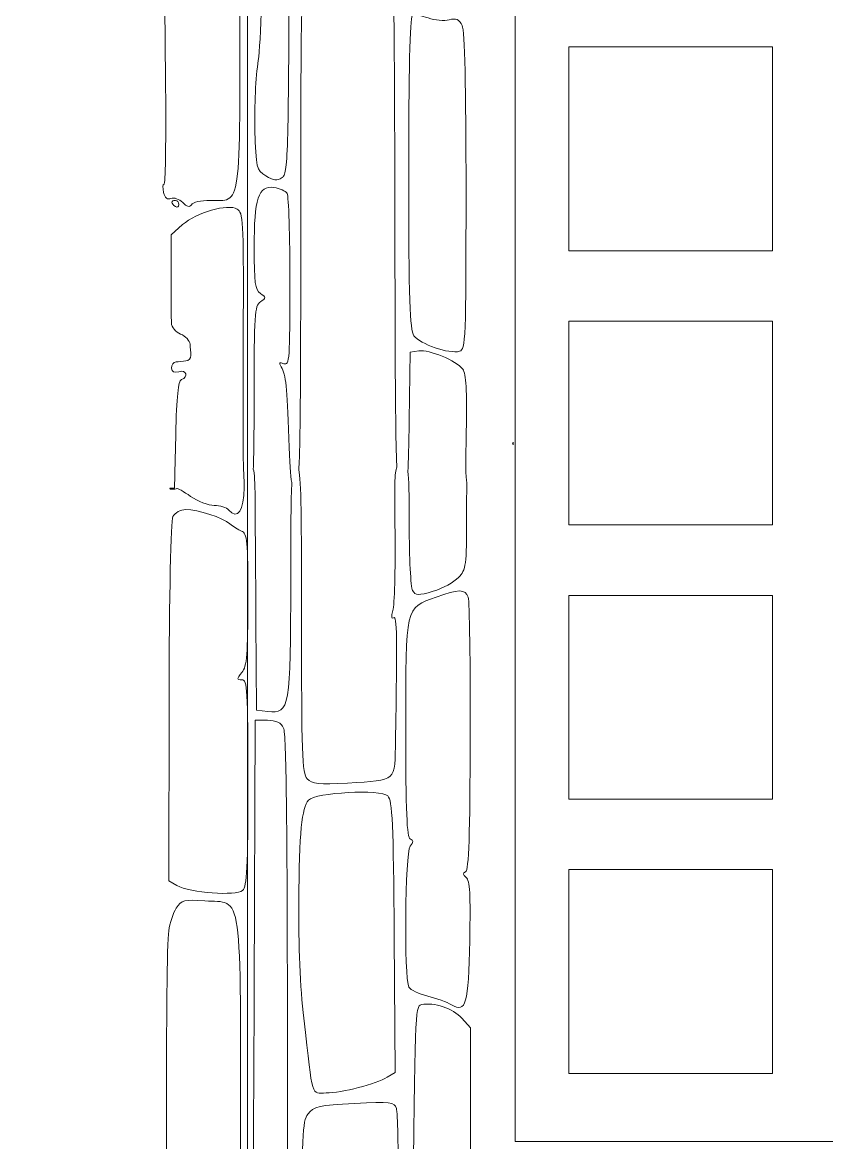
# Model space of a CAD drawing. Header units: centimetres. Extents: x -18.3 to 18.3, y -25.5 to 25.5.
# Drawn here: x -1.978 to 0.927, y 16.026 to 20.071 of the extents above; entities that cross this region are included whole.
import ezdxf

# ---------------------------------------------------------------- set-up
doc = ezdxf.new("R2010")
doc.units = ezdxf.units.CM
doc.header["$MEASUREMENT"] = 0
doc.layers.add('layer 1', color=7, linetype='Continuous')

msp = doc.modelspace()

# ---------------------------------------------------------------- linework, layer by layer
at = {"layer": 'layer 1', "color": 1, "lineweight": 9}
for points, knots in [([(-1.97826, 25.20175), (-1.97826, 25.20175), (-1.97826, 24.80188), (-1.97826, 24.80188), (-1.97826, 24.80188), (-1.97826, 24.80188), (-1.57164, 24.80188), (-1.57164, 24.80188), (-1.57164, 24.80188), (-1.57164, 24.80188), (-1.57164, 24.80524), (-1.57164, 24.80524), (-1.57164, 24.80524), (-1.57164, 24.80524), (-0.60547, 24.80524), (-0.60547, 24.80524), (-0.60547, 24.80524), (-0.60547, 24.80524), (-0.60547, 24.40535), (-0.60547, 24.40535), (-0.60547, 24.40535), (-0.60547, 24.40535), (-1.57164, 24.40535), (-1.57164, 24.40535), (-1.57164, 24.40535), (-1.57164, 24.40535), (-1.57164, 21.7928), (-1.57164, 21.7928), (-1.57164, 21.7928), (-1.57164, 21.7928), (-1.16516, 21.7928), (-1.16516, 21.7928), (-1.16516, 21.7928), (-1.16516, 21.7928), (-1.16516, 15.45714), (-1.16516, 15.45714), (-1.16516, 15.45714), (-1.16516, 15.45714), (-1.57164, 15.45714), (-1.57164, 15.45714), (-1.57164, 15.45714), (-1.57164, 15.45714), (-1.57164, 12.84796), (-1.57164, 12.84796), (-1.57164, 12.84796), (-1.57164, 12.84796), (-0.60547, 12.84796), (-0.60547, 12.84796), (-0.60547, 12.84796), (-0.60547, 12.84796), (-0.60547, 12.44795), (-0.60547, 12.44795), (-0.60547, 12.44795), (-0.60547, 12.44795), (-1.57164, 12.44795), (-1.57164, 12.44795), (-1.57164, 12.44795), (-1.57164, 12.44795), (-1.57164, 12.44731), (-1.57164, 12.44731), (-1.57164, 12.44731), (-1.57164, 12.44731), (-1.97826, 12.44731), (-1.97826, 12.44731), (-1.97826, 12.44731), (-1.97826, 12.44731), (-1.97826, 12.04734), (-1.97826, 12.04734), (-1.97826, 12.04734), (-1.97826, 12.04734), (2.50958, 12.04734), (2.50958, 12.04734), (2.50958, 12.04734), (2.50958, 12.04734), (2.50958, 14.94119), (2.50958, 14.94119), (2.50958, 14.94119), (2.50958, 14.94119), (2.07228, 14.94119), (2.07228, 14.94119), (2.07228, 14.94119), (2.07228, 14.94119), (2.07228, 15.34116), (2.07228, 15.34116), (2.07228, 15.34116), (2.07228, 15.34116), (3.17612, 15.34116), (3.17612, 15.34116), (3.17612, 15.34116), (3.17612, 15.34116), (3.17612, 15.34322), (3.17612, 15.34322), (3.17612, 15.34322), (3.17612, 15.34322), (6.14884, 15.34322), (6.14884, 15.34322), (6.14884, 15.34322), (6.14884, 15.34322), (6.14884, 21.92831), (6.14884, 21.92831), (6.14884, 21.92831), (6.14884, 21.92831), (3.85012, 21.92831), (3.85012, 21.92831), (3.85012, 21.92831), (3.85012, 21.92831), (3.85012, 21.92592), (3.85012, 21.92592), (3.85012, 21.92592), (3.85012, 21.92592), (2.06087, 21.92592), (2.06087, 21.92592), (2.06087, 21.92592), (2.06087, 21.92592), (2.06087, 22.3259), (2.06087, 22.3259), (2.06087, 22.3259), (2.06087, 22.3259), (2.50958, 22.3259), (2.50958, 22.3259), (2.50958, 22.3259), (2.50958, 22.3259), (2.50958, 25.20175), (2.50958, 25.20175), (2.50958, 25.20175), (2.50958, 25.20175), (-1.97826, 25.20175), (-1.97826, 25.20175)], [0, 0, 0, 0, 0.030303, 0.030303, 0.030303, 0.030303, 0.0606061, 0.0606061, 0.0606061, 0.0606061, 0.0909091, 0.0909091, 0.0909091, 0.0909091, 0.1212121, 0.1212121, 0.1212121, 0.1212121, 0.1515152, 0.1515152, 0.1515152, 0.1515152, 0.1818182, 0.1818182, 0.1818182, 0.1818182, 0.2121212, 0.2121212, 0.2121212, 0.2121212, 0.2424242, 0.2424242, 0.2424242, 0.2424242, 0.2727273, 0.2727273, 0.2727273, 0.2727273, 0.3030303, 0.3030303, 0.3030303, 0.3030303, 0.3333333, 0.3333333, 0.3333333, 0.3333333, 0.3636364, 0.3636364, 0.3636364, 0.3636364, 0.3939394, 0.3939394, 0.3939394, 0.3939394, 0.4242424, 0.4242424, 0.4242424, 0.4242424, 0.4545455, 0.4545455, 0.4545455, 0.4545455, 0.4848485, 0.4848485, 0.4848485, 0.4848485, 0.5151515, 0.5151515, 0.5151515, 0.5151515, 0.5454545, 0.5454545, 0.5454545, 0.5454545, 0.5757576, 0.5757576, 0.5757576, 0.5757576, 0.6060606, 0.6060606, 0.6060606, 0.6060606, 0.6363636, 0.6363636, 0.6363636, 0.6363636, 0.6666667, 0.6666667, 0.6666667, 0.6666667, 0.6969697, 0.6969697, 0.6969697, 0.6969697, 0.7272727, 0.7272727, 0.7272727, 0.7272727, 0.7575758, 0.7575758, 0.7575758, 0.7575758, 0.7878788, 0.7878788, 0.7878788, 0.7878788, 0.8181818, 0.8181818, 0.8181818, 0.8181818, 0.8484848, 0.8484848, 0.8484848, 0.8484848, 0.8787879, 0.8787879, 0.8787879, 0.8787879, 0.9090909, 0.9090909, 0.9090909, 0.9090909, 0.9393939, 0.9393939, 0.9393939, 0.9393939, 1, 1, 1, 1]), ([(0.7316, 19.98272), (0.7316, 19.98272), (0.7316, 19.24687), (0.7316, 19.24687), (0.7316, 19.24687), (0.7316, 19.24687), (-0.00425, 19.24687), (-0.00425, 19.24687), (-0.00425, 19.24687), (-0.00425, 19.24687), (-0.00425, 19.98272), (-0.00425, 19.98272), (-0.00425, 19.98272), (-0.00425, 19.98272), (0.7316, 19.98272), (0.7316, 19.98272)], [0, 0, 0, 0, 0.2, 0.2, 0.2, 0.2, 0.4, 0.4, 0.4, 0.4, 0.6, 0.6, 0.6, 0.6, 1, 1, 1, 1]), ([(0.7316, 18.99236), (0.7316, 18.99236), (0.7316, 18.2565), (0.7316, 18.2565), (0.7316, 18.2565), (0.7316, 18.2565), (-0.00425, 18.2565), (-0.00425, 18.2565), (-0.00425, 18.2565), (-0.00425, 18.2565), (-0.00425, 18.99236), (-0.00425, 18.99236), (-0.00425, 18.99236), (-0.00425, 18.99236), (0.7316, 18.99236), (0.7316, 18.99236)], [0, 0, 0, 0, 0.2, 0.2, 0.2, 0.2, 0.4, 0.4, 0.4, 0.4, 0.6, 0.6, 0.6, 0.6, 1, 1, 1, 1]), ([(0.7316, 18.00211), (0.7316, 18.00211), (0.7316, 17.26625), (0.7316, 17.26625), (0.7316, 17.26625), (0.7316, 17.26625), (-0.00425, 17.26625), (-0.00425, 17.26625), (-0.00425, 17.26625), (-0.00425, 17.26625), (-0.00425, 18.00211), (-0.00425, 18.00211), (-0.00425, 18.00211), (-0.00425, 18.00211), (0.7316, 18.00211), (0.7316, 18.00211)], [0, 0, 0, 0, 0.2, 0.2, 0.2, 0.2, 0.4, 0.4, 0.4, 0.4, 0.6, 0.6, 0.6, 0.6, 1, 1, 1, 1]), ([(0.7316, 17.01175), (0.7316, 17.01175), (0.7316, 16.27598), (0.7316, 16.27598), (0.7316, 16.27598), (0.7316, 16.27598), (-0.00425, 16.27598), (-0.00425, 16.27598), (-0.00425, 16.27598), (-0.00425, 16.27598), (-0.00425, 17.01175), (-0.00425, 17.01175), (-0.00425, 17.01175), (-0.00425, 17.01175), (0.7316, 17.01175), (0.7316, 17.01175)], [0, 0, 0, 0, 0.2, 0.2, 0.2, 0.2, 0.4, 0.4, 0.4, 0.4, 0.6, 0.6, 0.6, 0.6, 1, 1, 1, 1])]:
    msp.add_open_spline(points, degree=3, knots=knots, dxfattribs=at)
at = {"layer": 'layer 1', "color": 2, "lineweight": 9}
for points, knots in [([(-1.17796, 21.53342), (-1.17774, 21.29701), (-1.18305, 20.98577), (-1.19088, 20.98274), (-1.19088, 20.98274), (-1.19683, 20.98047), (-1.21268, 20.96908), (-1.22624, 20.95736), (-1.22624, 20.95736), (-1.2499, 20.93686), (-1.24979, 20.93597), (-1.22157, 20.92698), (-1.22157, 20.92698), (-1.22157, 20.92698), (-1.19238, 20.91765), (-1.19238, 20.91765), (-1.19238, 20.91765), (-1.19238, 20.91765), (-1.19238, 20.19743), (-1.19238, 20.19743), (-1.19238, 20.19743), (-1.19238, 19.37867), (-1.18544, 19.42858), (-1.29958, 19.42858), (-1.29958, 19.42858), (-1.33244, 19.42858), (-1.36316, 19.42152), (-1.36793, 19.41294), (-1.36793, 19.41294), (-1.37356, 19.40264), (-1.38418, 19.40525), (-1.39917, 19.42067), (-1.39917, 19.42067), (-1.41175, 19.43347), (-1.43084, 19.44008), (-1.44158, 19.43541), (-1.44158, 19.43541), (-1.45427, 19.42988), (-1.4636, 19.43747), (-1.46816, 19.45699), (-1.46816, 19.45699), (-1.47196, 19.47348), (-1.4713, 19.48704), (-1.46663, 19.48704), (-1.46663, 19.48704), (-1.46196, 19.48704), (-1.45927, 19.62701), (-1.46055, 19.79798), (-1.46055, 19.79798), (-1.46196, 19.96905), (-1.46566, 20.28866), (-1.4688, 20.50833), (-1.4688, 20.50833), (-1.47358, 20.84421), (-1.47152, 20.91125), (-1.45569, 20.92914), (-1.45569, 20.92914), (-1.43367, 20.95389), (-1.43061, 20.95442), (-1.32855, 20.95172), (-1.32855, 20.95172), (-1.27234, 20.95019), (-1.25606, 20.95366), (-1.27018, 20.96442), (-1.27018, 20.96442), (-1.28081, 20.97255), (-1.31975, 20.97938), (-1.35662, 20.97949), (-1.35662, 20.97949), (-1.47272, 20.9798), (-1.46458, 20.95184), (-1.46458, 21.35376), (-1.46458, 21.35376), (-1.46458, 21.69127), (-1.46327, 21.7111), (-1.43953, 21.72543), (-1.43953, 21.72543), (-1.42575, 21.73379), (-1.39981, 21.74051), (-1.3819, 21.74051), (-1.3819, 21.74051), (-1.36413, 21.74051), (-1.34591, 21.74712), (-1.34144, 21.75515), (-1.34144, 21.75515), (-1.33699, 21.76317), (-1.32105, 21.76981), (-1.30597, 21.76981), (-1.30597, 21.76981), (-1.29089, 21.76981), (-1.2592, 21.77773), (-1.23579, 21.78728), (-1.23579, 21.78728), (-1.21224, 21.7968), (-1.18925, 21.8005), (-1.18469, 21.79531), (-1.18469, 21.79531), (-1.18013, 21.79008), (-1.17808, 21.67522), (-1.17796, 21.53342)], [0, 0, 0, 0, 0.0384615, 0.0384615, 0.0384615, 0.0384615, 0.0769231, 0.0769231, 0.0769231, 0.0769231, 0.1153846, 0.1153846, 0.1153846, 0.1153846, 0.1538462, 0.1538462, 0.1538462, 0.1538462, 0.1923077, 0.1923077, 0.1923077, 0.1923077, 0.2307692, 0.2307692, 0.2307692, 0.2307692, 0.2692308, 0.2692308, 0.2692308, 0.2692308, 0.3076923, 0.3076923, 0.3076923, 0.3076923, 0.3461538, 0.3461538, 0.3461538, 0.3461538, 0.3846154, 0.3846154, 0.3846154, 0.3846154, 0.4230769, 0.4230769, 0.4230769, 0.4230769, 0.4615385, 0.4615385, 0.4615385, 0.4615385, 0.5, 0.5, 0.5, 0.5, 0.5384615, 0.5384615, 0.5384615, 0.5384615, 0.5769231, 0.5769231, 0.5769231, 0.5769231, 0.6153846, 0.6153846, 0.6153846, 0.6153846, 0.6538462, 0.6538462, 0.6538462, 0.6538462, 0.6923077, 0.6923077, 0.6923077, 0.6923077, 0.7307692, 0.7307692, 0.7307692, 0.7307692, 0.7692308, 0.7692308, 0.7692308, 0.7692308, 0.8076923, 0.8076923, 0.8076923, 0.8076923, 0.8461538, 0.8461538, 0.8461538, 0.8461538, 0.8846154, 0.8846154, 0.8846154, 0.8846154, 0.9230769, 0.9230769, 0.9230769, 0.9230769, 1, 1, 1, 1]), ([(3.89689, 21.21934), (3.89689, 21.21934), (3.89689, 16.02961), (3.89689, 16.02961), (3.89689, 16.02961), (3.89689, 16.02961), (-0.19866, 16.02961), (-0.19866, 16.02961), (-0.19866, 16.02961), (-0.19866, 16.02961), (-0.19866, 21.21934), (-0.19866, 21.21934), (-0.19866, 21.21934), (-0.19866, 21.21934), (3.89689, 21.21934), (3.89689, 21.21934)], [0, 0, 0, 0, 0.2, 0.2, 0.2, 0.2, 0.4, 0.4, 0.4, 0.4, 0.6, 0.6, 0.6, 0.6, 1, 1, 1, 1]), ([(-1.01067, 21.16923), (-1.01067, 21.16923), (-1.01403, 20.34809), (-1.01403, 20.34809), (-1.01403, 20.34809), (-1.01708, 19.58274), (-1.01892, 19.52578), (-1.04019, 19.51059), (-1.04019, 19.51059), (-1.05755, 19.49823), (-1.07143, 19.49973), (-1.09843, 19.51689), (-1.09843, 19.51689), (-1.13306, 19.5387), (-1.13414, 19.54359), (-1.13826, 19.68514), (-1.13826, 19.68514), (-1.14064, 19.76531), (-1.13523, 19.87705), (-1.1262, 19.93337), (-1.1262, 19.93337), (-1.10614, 20.05909), (-1.1069, 20.91656), (-1.1272, 20.99413), (-1.1272, 20.99413), (-1.14195, 21.05087), (-1.14237, 21.08603), (-1.12892, 21.14049), (-1.12892, 21.14049), (-1.11917, 21.18018), (-1.09149, 21.19212), (-1.04213, 21.17823), (-1.04213, 21.17823), (-1.04213, 21.17823), (-1.01067, 21.16923), (-1.01067, 21.16923)], [0, 0, 0, 0, 0.1, 0.1, 0.1, 0.1, 0.2, 0.2, 0.2, 0.2, 0.3, 0.3, 0.3, 0.3, 0.4, 0.4, 0.4, 0.4, 0.5, 0.5, 0.5, 0.5, 0.6, 0.6, 0.6, 0.6, 0.7, 0.7, 0.7, 0.7, 0.8, 0.8, 0.8, 0.8, 1, 1, 1, 1]), ([(-0.62533, 18.46502), (-0.63424, 18.44797), (-0.63402, 18.39481), (-0.63205, 18.22798), (-0.63205, 18.22798), (-0.63055, 18.09312), (-0.63391, 17.96695), (-0.63965, 17.94754), (-0.63965, 17.94754), (-0.64616, 17.92518), (-0.6453, 17.91562), (-0.63716, 17.92138), (-0.63716, 17.92138), (-0.6248, 17.92996), (-0.6236, 17.85619), (-0.63043, 17.48257), (-0.63043, 17.48257), (-0.63324, 17.32546), (-0.62174, 17.3361), (-0.80357, 17.3245), (-0.80357, 17.3245), (-0.9073, 17.31788), (-0.93235, 17.3205), (-0.94937, 17.33979), (-0.94937, 17.33979), (-0.96751, 17.36018), (-0.96998, 17.43028), (-0.96998, 17.91802), (-0.96998, 17.91802), (-0.96998, 18.28589), (-0.9714, 18.415), (-0.97964, 18.4558), (-0.97964, 18.4558), (-0.97401, 18.55364), (-0.9727, 18.78709), (-0.9727, 19.32507), (-0.9727, 19.32507), (-0.9727, 20.14924), (-0.97031, 20.26327), (-0.95273, 20.28321), (-0.95273, 20.28321), (-0.92507, 20.31437), (-0.83559, 20.33954), (-0.79121, 20.32857), (-0.79121, 20.32857), (-0.77102, 20.32349), (-0.73014, 20.32684), (-0.70029, 20.33584), (-0.70029, 20.33584), (-0.67046, 20.34496), (-0.64346, 20.3494), (-0.64018, 20.34581), (-0.64018, 20.34581), (-0.63694, 20.34215), (-0.63358, 19.90048), (-0.6326, 19.36434), (-0.6326, 19.36434), (-0.63163, 18.80239), (-0.63077, 18.56589), (-0.62533, 18.46502)], [0, 0, 0, 0, 0.0625, 0.0625, 0.0625, 0.0625, 0.125, 0.125, 0.125, 0.125, 0.1875, 0.1875, 0.1875, 0.1875, 0.25, 0.25, 0.25, 0.25, 0.3125, 0.3125, 0.3125, 0.3125, 0.375, 0.375, 0.375, 0.375, 0.4375, 0.4375, 0.4375, 0.4375, 0.5, 0.5, 0.5, 0.5, 0.5625, 0.5625, 0.5625, 0.5625, 0.625, 0.625, 0.625, 0.625, 0.6875, 0.6875, 0.6875, 0.6875, 0.75, 0.75, 0.75, 0.75, 0.8125, 0.8125, 0.8125, 0.8125, 0.875, 0.875, 0.875, 0.875, 1, 1, 1, 1]), ([(-0.3756, 19.46046), (-0.3756, 18.92531), (-0.37701, 18.89005), (-0.3987, 18.88365), (-0.3987, 18.88365), (-0.43558, 18.8728), (-0.5432, 18.90948), (-0.56361, 18.93984), (-0.56361, 18.93984), (-0.57889, 18.96283), (-0.58225, 19.06407), (-0.58259, 19.52642), (-0.58259, 19.52642), (-0.58281, 19.89085), (-0.57837, 20.0885), (-0.56978, 20.09448), (-0.56978, 20.09448), (-0.56253, 20.09956), (-0.53682, 20.09641), (-0.51273, 20.08742), (-0.51273, 20.08742), (-0.48863, 20.0785), (-0.45425, 20.07525), (-0.43625, 20.08036), (-0.43625, 20.08036), (-0.41151, 20.08742), (-0.40023, 20.08242), (-0.38959, 20.06007), (-0.38959, 20.06007), (-0.38026, 20.04021), (-0.3756, 19.84124), (-0.3756, 19.46046)], [0, 0, 0, 0, 0.1111111, 0.1111111, 0.1111111, 0.1111111, 0.2222222, 0.2222222, 0.2222222, 0.2222222, 0.3333333, 0.3333333, 0.3333333, 0.3333333, 0.4444444, 0.4444444, 0.4444444, 0.4444444, 0.5555556, 0.5555556, 0.5555556, 0.5555556, 0.6666667, 0.6666667, 0.6666667, 0.6666667, 0.7777778, 0.7777778, 0.7777778, 0.7777778, 1, 1, 1, 1]), ([(-1.00481, 18.40989), (-1.00808, 18.35337), (-1.00883, 18.24997), (-1.00883, 18.05915), (-1.00883, 18.05915), (-1.00883, 17.59377), (-1.01219, 17.57456), (-1.09118, 17.58325), (-1.09118, 17.58325), (-1.09118, 17.58325), (-1.13206, 17.5878), (-1.13206, 17.5878), (-1.13206, 17.5878), (-1.13206, 17.5878), (-1.13445, 17.90968), (-1.13445, 17.90968), (-1.13445, 17.90968), (-1.13586, 18.08673), (-1.13739, 18.28589), (-1.1377, 18.35229), (-1.1377, 18.35229), (-1.13814, 18.41056), (-1.13978, 18.44202), (-1.14433, 18.45819), (-1.14433, 18.45819), (-1.14195, 18.50623), (-1.14128, 18.58544), (-1.14128, 18.71822), (-1.14128, 18.71822), (-1.14128, 19.01546), (-1.13911, 19.04812), (-1.11861, 19.06212), (-1.11861, 19.06212), (-1.09693, 19.07665), (-1.09693, 19.07817), (-1.11861, 19.09281), (-1.11861, 19.09281), (-1.13781, 19.10584), (-1.14117, 19.13067), (-1.14108, 19.25739), (-1.14108, 19.25739), (-1.14086, 19.43661), (-1.1259, 19.48207), (-1.06946, 19.47501), (-1.06946, 19.47501), (-1.04855, 19.4724), (-1.02705, 19.46254), (-1.02175, 19.4531), (-1.02175, 19.4531), (-1.01641, 19.44366), (-1.01186, 19.29949), (-1.01186, 19.13275), (-1.01186, 19.13275), (-1.01164, 18.85589), (-1.0135, 18.83039), (-1.03325, 18.83886), (-1.03325, 18.83886), (-1.04941, 18.84591), (-1.05202, 18.84308), (-1.04355, 18.82778), (-1.04355, 18.82778), (-1.02575, 18.79523), (-1.02197, 18.75976), (-1.01589, 18.56894), (-1.01589, 18.56894), (-1.01305, 18.48062), (-1.01014, 18.43333), (-1.00481, 18.40989)], [0, 0, 0, 0, 0.0555556, 0.0555556, 0.0555556, 0.0555556, 0.1111111, 0.1111111, 0.1111111, 0.1111111, 0.1666667, 0.1666667, 0.1666667, 0.1666667, 0.2222222, 0.2222222, 0.2222222, 0.2222222, 0.2777778, 0.2777778, 0.2777778, 0.2777778, 0.3333333, 0.3333333, 0.3333333, 0.3333333, 0.3888889, 0.3888889, 0.3888889, 0.3888889, 0.4444444, 0.4444444, 0.4444444, 0.4444444, 0.5, 0.5, 0.5, 0.5, 0.5555556, 0.5555556, 0.5555556, 0.5555556, 0.6111111, 0.6111111, 0.6111111, 0.6111111, 0.6666667, 0.6666667, 0.6666667, 0.6666667, 0.7222222, 0.7222222, 0.7222222, 0.7222222, 0.7777778, 0.7777778, 0.7777778, 0.7777778, 0.8333333, 0.8333333, 0.8333333, 0.8333333, 0.8888889, 0.8888889, 0.8888889, 0.8888889, 1, 1, 1, 1]), ([(-1.17678, 18.41739), (-1.177, 18.40947), (-1.17741, 18.4022), (-1.17741, 18.39211), (-1.17741, 18.39211), (-1.17741, 18.30824), (-1.20063, 18.27386), (-1.23273, 18.3101), (-1.23273, 18.3101), (-1.24076, 18.31921), (-1.26453, 18.32668), (-1.28547, 18.32668), (-1.28547, 18.32668), (-1.3063, 18.32668), (-1.3446, 18.34143), (-1.3704, 18.35946), (-1.3704, 18.35946), (-1.39612, 18.37734), (-1.4187, 18.39058), (-1.42053, 18.38864), (-1.42053, 18.38864), (-1.42228, 18.38678), (-1.43031, 18.38517), (-1.43833, 18.38517), (-1.43833, 18.38517), (-1.4432, 18.38517), (-1.44569, 18.38667), (-1.44614, 18.38962), (-1.44614, 18.38962), (-1.44614, 18.38962), (-1.42855, 18.38962), (-1.42855, 18.38962), (-1.42855, 18.38962), (-1.42855, 18.38962), (-1.42747, 18.43647), (-1.42747, 18.43647), (-1.42747, 18.43647), (-1.42736, 18.43874), (-1.42725, 18.44083), (-1.42736, 18.44299), (-1.42736, 18.44299), (-1.42736, 18.44299), (-1.42422, 18.58227), (-1.42422, 18.58227), (-1.42422, 18.58227), (-1.4212, 18.71994), (-1.41534, 18.77679), (-1.40373, 18.78112), (-1.40373, 18.78112), (-1.3766, 18.79123), (-1.3857, 18.81803), (-1.41348, 18.80979), (-1.41348, 18.80979), (-1.43031, 18.80479), (-1.43942, 18.80934), (-1.43942, 18.8227), (-1.43942, 18.8227), (-1.43942, 18.83397), (-1.43214, 18.84405), (-1.42314, 18.84491), (-1.42314, 18.84491), (-1.41426, 18.84591), (-1.39828, 18.84753), (-1.38756, 18.8486), (-1.38756, 18.8486), (-1.37682, 18.84969), (-1.36868, 18.8588), (-1.36943, 18.86891), (-1.36943, 18.86891), (-1.37009, 18.87888), (-1.37149, 18.89721), (-1.3726, 18.90948), (-1.3726, 18.90948), (-1.37368, 18.92173), (-1.38918, 18.938), (-1.40697, 18.9457), (-1.40697, 18.9457), (-1.42486, 18.95331), (-1.43972, 18.97131), (-1.44005, 18.98563), (-1.44005, 18.98563), (-1.44039, 18.99983), (-1.44072, 19.07739), (-1.44091, 19.15791), (-1.44091, 19.15791), (-1.44091, 19.15791), (-1.44125, 19.30424), (-1.44125, 19.30424), (-1.44125, 19.30424), (-1.44125, 19.30424), (-1.39948, 19.34082), (-1.39948, 19.34082), (-1.39948, 19.34082), (-1.34871, 19.38539), (-1.23621, 19.41752), (-1.20249, 19.39711), (-1.20249, 19.39711), (-1.18078, 19.384), (-1.17916, 19.35556), (-1.18025, 19.00699), (-1.18025, 19.00699), (-1.18144, 18.60865), (-1.18207, 18.46751), (-1.17678, 18.41739)], [0, 0, 0, 0, 0.037037, 0.037037, 0.037037, 0.037037, 0.0740741, 0.0740741, 0.0740741, 0.0740741, 0.1111111, 0.1111111, 0.1111111, 0.1111111, 0.1481481, 0.1481481, 0.1481481, 0.1481481, 0.1851852, 0.1851852, 0.1851852, 0.1851852, 0.2222222, 0.2222222, 0.2222222, 0.2222222, 0.2592593, 0.2592593, 0.2592593, 0.2592593, 0.2962963, 0.2962963, 0.2962963, 0.2962963, 0.3333333, 0.3333333, 0.3333333, 0.3333333, 0.3703704, 0.3703704, 0.3703704, 0.3703704, 0.4074074, 0.4074074, 0.4074074, 0.4074074, 0.4444444, 0.4444444, 0.4444444, 0.4444444, 0.4814815, 0.4814815, 0.4814815, 0.4814815, 0.5185185, 0.5185185, 0.5185185, 0.5185185, 0.5555556, 0.5555556, 0.5555556, 0.5555556, 0.5925926, 0.5925926, 0.5925926, 0.5925926, 0.6296296, 0.6296296, 0.6296296, 0.6296296, 0.6666667, 0.6666667, 0.6666667, 0.6666667, 0.7037037, 0.7037037, 0.7037037, 0.7037037, 0.7407407, 0.7407407, 0.7407407, 0.7407407, 0.7777778, 0.7777778, 0.7777778, 0.7777778, 0.8148148, 0.8148148, 0.8148148, 0.8148148, 0.8518519, 0.8518519, 0.8518519, 0.8518519, 0.8888889, 0.8888889, 0.8888889, 0.8888889, 0.9259259, 0.9259259, 0.9259259, 0.9259259, 1, 1, 1, 1]), ([(-1.41273, 19.41305), (-1.41273, 19.4045), (-1.41859, 19.40167), (-1.42575, 19.40655), (-1.42575, 19.40655), (-1.43289, 19.41155), (-1.43864, 19.41849), (-1.43864, 19.42208), (-1.43864, 19.42208), (-1.43864, 19.42566), (-1.43289, 19.42858), (-1.42575, 19.42858), (-1.42575, 19.42858), (-1.41859, 19.42858), (-1.41273, 19.42152), (-1.41273, 19.41305)], [0, 0, 0, 0, 0.2, 0.2, 0.2, 0.2, 0.4, 0.4, 0.4, 0.4, 0.6, 0.6, 0.6, 0.6, 1, 1, 1, 1]), ([(-0.37246, 18.40828), (-0.37343, 18.38062), (-0.37365, 18.34232), (-0.37365, 18.28536), (-0.37365, 18.28536), (-0.37365, 18.10962), (-0.37549, 18.09573), (-0.40284, 18.06676), (-0.40284, 18.06676), (-0.41889, 18.04974), (-0.46, 18.02738), (-0.4943, 18.01708), (-0.4943, 18.01708), (-0.54754, 18.00102), (-0.55828, 18.00144), (-0.5687, 18.01977), (-0.5687, 18.01977), (-0.57531, 18.03171), (-0.58086, 18.13847), (-0.58086, 18.25714), (-0.58086, 18.25714), (-0.58097, 18.37106), (-0.5815, 18.42389), (-0.58595, 18.44927), (-0.58595, 18.44927), (-0.58355, 18.4854), (-0.58225, 18.54203), (-0.58086, 18.63479), (-0.58086, 18.63479), (-0.58086, 18.63479), (-0.57739, 18.87985), (-0.57739, 18.87985), (-0.57739, 18.87985), (-0.57739, 18.87985), (-0.54656, 18.88474), (-0.54656, 18.88474), (-0.54656, 18.88474), (-0.50871, 18.89082), (-0.41053, 18.85013), (-0.38754, 18.81889), (-0.38754, 18.81889), (-0.37515, 18.80195), (-0.37168, 18.74304), (-0.37452, 18.5928), (-0.37452, 18.5928), (-0.37657, 18.47976), (-0.37712, 18.4305), (-0.37246, 18.40828)], [0, 0, 0, 0, 0.0769231, 0.0769231, 0.0769231, 0.0769231, 0.1538462, 0.1538462, 0.1538462, 0.1538462, 0.2307692, 0.2307692, 0.2307692, 0.2307692, 0.3076923, 0.3076923, 0.3076923, 0.3076923, 0.3846154, 0.3846154, 0.3846154, 0.3846154, 0.4615385, 0.4615385, 0.4615385, 0.4615385, 0.5384615, 0.5384615, 0.5384615, 0.5384615, 0.6153846, 0.6153846, 0.6153846, 0.6153846, 0.6923077, 0.6923077, 0.6923077, 0.6923077, 0.7692308, 0.7692308, 0.7692308, 0.7692308, 0.8461538, 0.8461538, 0.8461538, 0.8461538, 1, 1, 1, 1]), ([(-0.20497, 18.55495), (-0.20863, 18.55192), (-0.20863, 18.54931), (-0.20497, 18.54625), (-0.20497, 18.54625), (-0.20497, 18.54625), (-0.20497, 18.55495), (-0.20497, 18.55495)], [0, 0, 0, 0, 0.3333333, 0.3333333, 0.3333333, 0.3333333, 1, 1, 1, 1]), ([(-1.16364, 17.98811), (-1.16364, 17.78807), (-1.167, 17.74671), (-1.18513, 17.72416), (-1.18513, 17.72416), (-1.20507, 17.6993), (-1.20507, 17.69748), (-1.18513, 17.69748), (-1.18513, 17.69748), (-1.16569, 17.69748), (-1.16364, 17.66189), (-1.16364, 17.32602), (-1.16364, 17.32602), (-1.16364, 17.01641), (-1.16689, 16.95173), (-1.18283, 16.93676), (-1.18283, 16.93676), (-1.20541, 16.91574), (-1.37279, 16.92832), (-1.42, 16.95468), (-1.42, 16.95468), (-1.42, 16.95468), (-1.44949, 16.97117), (-1.44949, 16.97117), (-1.44949, 16.97117), (-1.44949, 16.97117), (-1.44831, 17.61599), (-1.44831, 17.61599), (-1.44831, 17.61599), (-1.44767, 18.011), (-1.44222, 18.27072), (-1.43442, 18.28644), (-1.43442, 18.28644), (-1.42736, 18.30055), (-1.40653, 18.31205), (-1.38809, 18.31205), (-1.38809, 18.31205), (-1.34471, 18.31205), (-1.25337, 18.28253), (-1.2284, 18.2605), (-1.2284, 18.2605), (-1.21777, 18.25108), (-1.1988, 18.23925), (-1.1863, 18.23425), (-1.1863, 18.23425), (-1.16591, 18.22612), (-1.16364, 18.20062), (-1.16364, 17.98811)], [0, 0, 0, 0, 0.0769231, 0.0769231, 0.0769231, 0.0769231, 0.1538462, 0.1538462, 0.1538462, 0.1538462, 0.2307692, 0.2307692, 0.2307692, 0.2307692, 0.3076923, 0.3076923, 0.3076923, 0.3076923, 0.3846154, 0.3846154, 0.3846154, 0.3846154, 0.4615385, 0.4615385, 0.4615385, 0.4615385, 0.5384615, 0.5384615, 0.5384615, 0.5384615, 0.6153846, 0.6153846, 0.6153846, 0.6153846, 0.6923077, 0.6923077, 0.6923077, 0.6923077, 0.7692308, 0.7692308, 0.7692308, 0.7692308, 0.8461538, 0.8461538, 0.8461538, 0.8461538, 1, 1, 1, 1]), ([(-0.36041, 17.49123), (-0.36138, 17.13736), (-0.36574, 17.00967), (-0.37701, 17.00447), (-0.37701, 17.00447), (-0.38829, 16.99925), (-0.38776, 16.99373), (-0.37515, 16.98375), (-0.37515, 16.98375), (-0.36182, 16.97323), (-0.35891, 16.92157), (-0.36216, 16.75647), (-0.36216, 16.75647), (-0.36682, 16.52365), (-0.37526, 16.49371), (-0.42767, 16.52398), (-0.42767, 16.52398), (-0.44394, 16.53331), (-0.48277, 16.5472), (-0.51413, 16.55478), (-0.51413, 16.55478), (-0.54548, 16.56239), (-0.57597, 16.57736), (-0.58195, 16.58799), (-0.58195, 16.58799), (-0.60028, 16.62044), (-0.59584, 17.07401), (-0.57706, 17.09645), (-0.57706, 17.09645), (-0.56403, 17.11198), (-0.56403, 17.11717), (-0.57706, 17.1225), (-0.57706, 17.1225), (-0.58942, 17.1277), (-0.59333, 17.22101), (-0.59333, 17.52151), (-0.59333, 17.52151), (-0.59333, 17.96814), (-0.59647, 17.95448), (-0.48397, 17.99591), (-0.48397, 17.99591), (-0.40315, 18.02563), (-0.37776, 18.02544), (-0.36746, 17.99517), (-0.36746, 17.99517), (-0.3629, 17.98192), (-0.35976, 17.75507), (-0.36041, 17.49123)], [0, 0, 0, 0, 0.0769231, 0.0769231, 0.0769231, 0.0769231, 0.1538462, 0.1538462, 0.1538462, 0.1538462, 0.2307692, 0.2307692, 0.2307692, 0.2307692, 0.3076923, 0.3076923, 0.3076923, 0.3076923, 0.3846154, 0.3846154, 0.3846154, 0.3846154, 0.4615385, 0.4615385, 0.4615385, 0.4615385, 0.5384615, 0.5384615, 0.5384615, 0.5384615, 0.6153846, 0.6153846, 0.6153846, 0.6153846, 0.6923077, 0.6923077, 0.6923077, 0.6923077, 0.7692308, 0.7692308, 0.7692308, 0.7692308, 0.8461538, 0.8461538, 0.8461538, 0.8461538, 1, 1, 1, 1]), ([(-1.02108, 16.52779), (-1.02108, 16.52779), (-1.02108, 15.56106), (-1.02108, 15.56106), (-1.02108, 15.56106), (-1.02108, 15.56106), (-1.0608, 15.56106), (-1.0608, 15.56106), (-1.0608, 15.56106), (-1.08271, 15.56106), (-1.11179, 15.5679), (-1.12567, 15.57625), (-1.12567, 15.57625), (-1.13944, 15.5845), (-1.14931, 15.596), (-1.14759, 15.60186), (-1.14759, 15.60186), (-1.14584, 15.60761), (-1.14292, 16.04849), (-1.14097, 16.5817), (-1.14097, 16.5817), (-1.14097, 16.5817), (-1.1375, 17.55111), (-1.1375, 17.55111), (-1.1375, 17.55111), (-1.1375, 17.55111), (-1.09267, 17.55111), (-1.09267, 17.55111), (-1.09267, 17.55111), (-1.06166, 17.55111), (-1.04377, 17.54245), (-1.03455, 17.52281), (-1.03455, 17.52281), (-1.02563, 17.50415), (-1.02108, 17.16622), (-1.02108, 16.52779)], [0, 0, 0, 0, 0.1, 0.1, 0.1, 0.1, 0.2, 0.2, 0.2, 0.2, 0.3, 0.3, 0.3, 0.3, 0.4, 0.4, 0.4, 0.4, 0.5, 0.5, 0.5, 0.5, 0.6, 0.6, 0.6, 0.6, 0.7, 0.7, 0.7, 0.7, 0.8, 0.8, 0.8, 0.8, 1, 1, 1, 1]), ([(-0.63107, 16.27967), (-0.63107, 16.27967), (-0.65993, 16.26231), (-0.65993, 16.26231), (-0.65993, 16.26231), (-0.7004, 16.23779), (-0.82409, 16.20601), (-0.88113, 16.20535), (-0.88113, 16.20535), (-0.93593, 16.20483), (-0.92768, 16.17727), (-0.96195, 16.4756), (-0.96195, 16.4756), (-0.97434, 16.58344), (-0.98129, 16.74444), (-0.97998, 16.89271), (-0.97998, 16.89271), (-0.97759, 17.14983), (-0.96945, 17.23468), (-0.94459, 17.26289), (-0.94459, 17.26289), (-0.9201, 17.29056), (-0.68217, 17.30291), (-0.6581, 17.27775), (-0.6581, 17.27775), (-0.64171, 17.2607), (-0.63802, 17.18055), (-0.63488, 16.76863), (-0.63488, 16.76863), (-0.63488, 16.76863), (-0.63107, 16.27967), (-0.63107, 16.27967)], [0, 0, 0, 0, 0.1111111, 0.1111111, 0.1111111, 0.1111111, 0.2222222, 0.2222222, 0.2222222, 0.2222222, 0.3333333, 0.3333333, 0.3333333, 0.3333333, 0.4444444, 0.4444444, 0.4444444, 0.4444444, 0.5555556, 0.5555556, 0.5555556, 0.5555556, 0.6666667, 0.6666667, 0.6666667, 0.6666667, 0.7777778, 0.7777778, 0.7777778, 0.7777778, 1, 1, 1, 1]), ([(-1.18969, 15.66435), (-1.18969, 15.66435), (-1.18977, 15.66435), (-1.18977, 15.66435), (-1.18977, 15.66435), (-1.18925, 15.03839), (-1.19443, 15.09632), (-1.29145, 15.06507), (-1.29145, 15.06507), (-1.32246, 15.055), (-1.35543, 15.04347), (-1.36465, 15.03958), (-1.36465, 15.03958), (-1.37387, 15.03555), (-1.39698, 15.05086), (-1.41597, 15.07352), (-1.41597, 15.07352), (-1.4458, 15.10912), (-1.44938, 15.12279), (-1.44222, 15.17322), (-1.44222, 15.17322), (-1.43214, 15.24373), (-1.43203, 15.23724), (-1.44733, 15.43164), (-1.44733, 15.43164), (-1.46014, 15.59458), (-1.46185, 16.70126), (-1.44949, 16.79032), (-1.44949, 16.79032), (-1.44558, 16.81853), (-1.43344, 16.85572), (-1.42248, 16.87319), (-1.42248, 16.87319), (-1.4047, 16.90141), (-1.39309, 16.90433), (-1.31899, 16.89913), (-1.31899, 16.89913), (-1.18002, 16.88924), (-1.19043, 16.9639), (-1.18999, 15.97667), (-1.18999, 15.97667), (-1.18999, 15.85712), (-1.18977, 15.75374), (-1.18969, 15.66435)], [0, 0, 0, 0, 0.0833333, 0.0833333, 0.0833333, 0.0833333, 0.1666667, 0.1666667, 0.1666667, 0.1666667, 0.25, 0.25, 0.25, 0.25, 0.3333333, 0.3333333, 0.3333333, 0.3333333, 0.4166667, 0.4166667, 0.4166667, 0.4166667, 0.5, 0.5, 0.5, 0.5, 0.5833333, 0.5833333, 0.5833333, 0.5833333, 0.6666667, 0.6666667, 0.6666667, 0.6666667, 0.75, 0.75, 0.75, 0.75, 0.8333333, 0.8333333, 0.8333333, 0.8333333, 1, 1, 1, 1]), ([(-0.35988, 16.44033), (-0.35988, 16.44033), (-0.35988, 14.65737), (-0.35988, 14.65737), (-0.35988, 14.65737), (-0.35988, 14.65737), (-0.39904, 14.63905), (-0.39904, 14.63905), (-0.39904, 14.63905), (-0.44905, 14.61572), (-0.5417, 14.62916), (-0.56361, 14.66302), (-0.56361, 14.66302), (-0.57423, 14.6794), (-0.57911, 14.72583), (-0.57717, 14.79191), (-0.57717, 14.79191), (-0.57542, 14.84875), (-0.57108, 15.26067), (-0.56739, 15.7072), (-0.56739, 15.7072), (-0.56112, 16.48232), (-0.5597, 16.51932), (-0.53682, 16.52431), (-0.53682, 16.52431), (-0.49221, 16.53395), (-0.42192, 16.51043), (-0.39079, 16.47538), (-0.39079, 16.47538), (-0.39079, 16.47538), (-0.35988, 16.44033), (-0.35988, 16.44033)], [0, 0, 0, 0, 0.1111111, 0.1111111, 0.1111111, 0.1111111, 0.2222222, 0.2222222, 0.2222222, 0.2222222, 0.3333333, 0.3333333, 0.3333333, 0.3333333, 0.4444444, 0.4444444, 0.4444444, 0.4444444, 0.5555556, 0.5555556, 0.5555556, 0.5555556, 0.6666667, 0.6666667, 0.6666667, 0.6666667, 0.7777778, 0.7777778, 0.7777778, 0.7777778, 1, 1, 1, 1]), ([(-0.62036, 15.85864), (-0.62044, 15.6113), (-0.62652, 15.29767), (-0.63488, 15.29767), (-0.63488, 15.29767), (-0.64227, 15.29767), (-0.64365, 15.2867), (-0.63813, 15.27206), (-0.63813, 15.27206), (-0.62338, 15.23354), (-0.62044, 14.12298), (-0.63499, 14.10215), (-0.63499, 14.10215), (-0.64171, 14.09238), (-0.6429, 14.07643), (-0.63749, 14.06658), (-0.63749, 14.06658), (-0.63216, 14.0568), (-0.62913, 13.96938), (-0.63085, 13.87218), (-0.63085, 13.87218), (-0.63465, 13.64902), (-0.64052, 13.63977), (-0.79207, 13.6145), (-0.79207, 13.6145), (-0.85023, 13.60487), (-0.91238, 13.59931), (-0.93018, 13.60225), (-0.93018, 13.60225), (-0.93018, 13.60225), (-0.96262, 13.60756), (-0.96262, 13.60756), (-0.96262, 13.60756), (-0.96262, 13.60756), (-0.96598, 14.3521), (-0.96598, 14.3521), (-0.96598, 14.3521), (-0.96901, 15.0297), (-0.9674, 15.09826), (-0.94796, 15.11432), (-0.94796, 15.11432), (-0.92824, 15.1307), (-0.92824, 15.13264), (-0.94796, 15.14122), (-0.94796, 15.14122), (-0.96695, 15.14947), (-0.96912, 15.19883), (-0.96912, 15.62485), (-0.96912, 15.62485), (-0.96912, 16.05521), (-0.96706, 16.10209), (-0.94646, 16.12975), (-0.94646, 16.12975), (-0.92671, 16.15644), (-0.90522, 16.16131), (-0.77874, 16.16772), (-0.77874, 16.16772), (-0.64888, 16.17444), (-0.63305, 16.17249), (-0.62707, 16.14981), (-0.62707, 16.14981), (-0.62218, 16.13137), (-0.62024, 16.00694), (-0.62036, 15.85853), (-0.62036, 15.85853), (-0.62036, 15.85853), (-0.62036, 15.85864), (-0.62036, 15.85864)], [0, 0, 0, 0, 0.0555556, 0.0555556, 0.0555556, 0.0555556, 0.1111111, 0.1111111, 0.1111111, 0.1111111, 0.1666667, 0.1666667, 0.1666667, 0.1666667, 0.2222222, 0.2222222, 0.2222222, 0.2222222, 0.2777778, 0.2777778, 0.2777778, 0.2777778, 0.3333333, 0.3333333, 0.3333333, 0.3333333, 0.3888889, 0.3888889, 0.3888889, 0.3888889, 0.4444444, 0.4444444, 0.4444444, 0.4444444, 0.5, 0.5, 0.5, 0.5, 0.5555556, 0.5555556, 0.5555556, 0.5555556, 0.6111111, 0.6111111, 0.6111111, 0.6111111, 0.6666667, 0.6666667, 0.6666667, 0.6666667, 0.7222222, 0.7222222, 0.7222222, 0.7222222, 0.7777778, 0.7777778, 0.7777778, 0.7777778, 0.8333333, 0.8333333, 0.8333333, 0.8333333, 0.8888889, 0.8888889, 0.8888889, 0.8888889, 1, 1, 1, 1])]:
    msp.add_open_spline(points, degree=3, knots=knots, dxfattribs=at)

doc.saveas('drawing.dxf')
